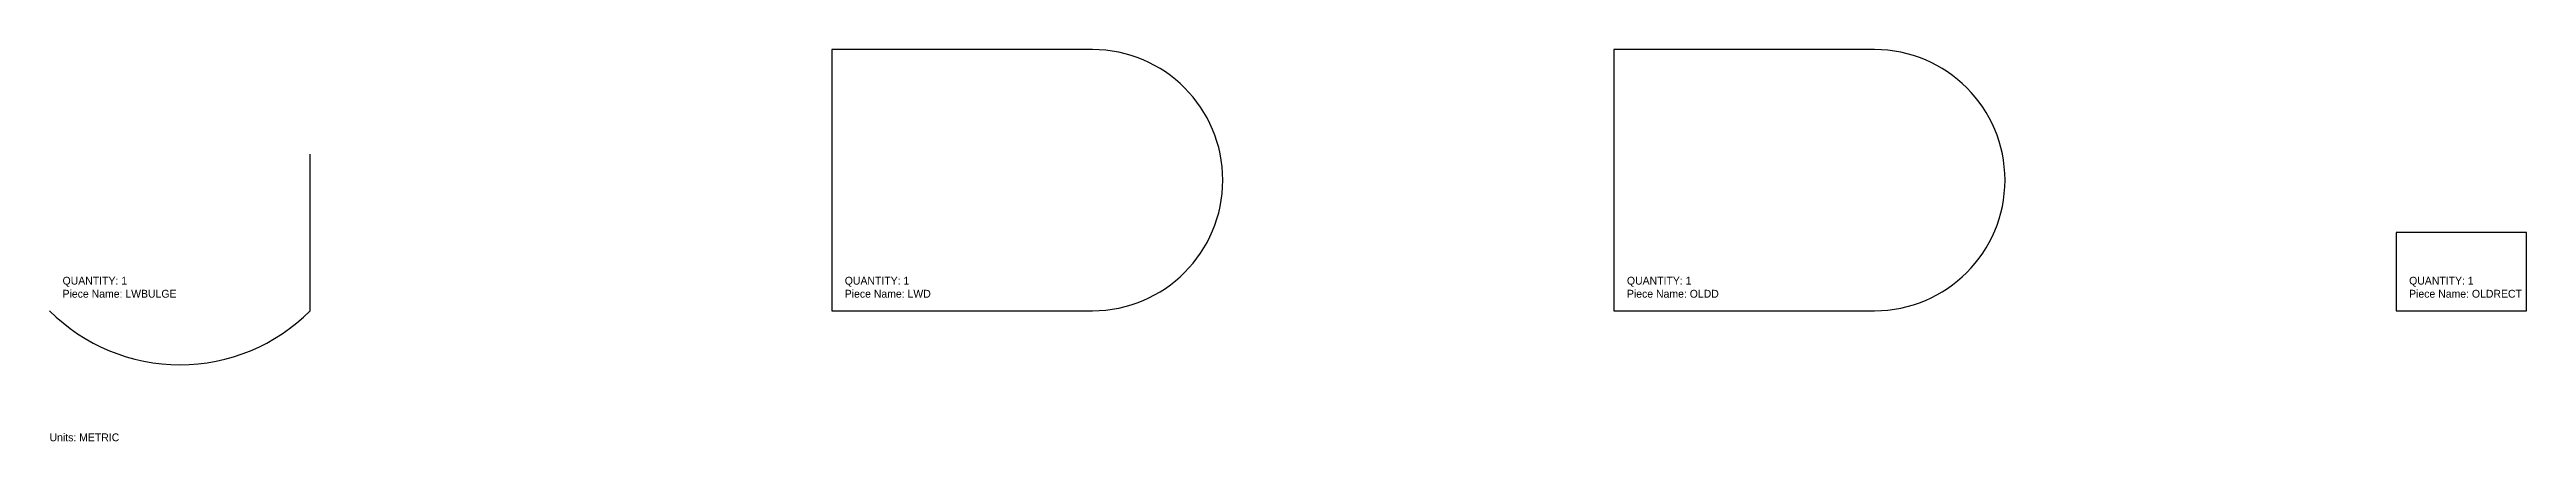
# Model space of a CAD drawing. Header units: metres. Extents: x 0 to 950, y -50 to 100.
import ezdxf

# ---------------------------------------------------------------- set-up
doc = ezdxf.new("R2010")
doc.units = ezdxf.units.M

# ---------------------------------------------------------------- blocks, each defined once
blk = doc.blocks.new('LWBULGE')
at = {"layer": '1'}
blk.add_lwpolyline([(0, 0, 0.414214), (100, 0), (100, 60)], format="xyb", dxfattribs=at)
for s, p in [('QUANTITY: 1', (5, 10)), ('Piece Name: LWBULGE', (5, 5))]:
    blk.add_text(s, height=3, dxfattribs=at).set_placement(p)
blk = doc.blocks.new('LWD')
at = {"layer": '1'}
blk.add_lwpolyline([(0, 0), (100, 0, 1), (100, 100), (0, 100)], format="xyb", close=True, dxfattribs=at)
for s, p in [('QUANTITY: 1', (5, 10)), ('Piece Name: LWD', (5, 5))]:
    blk.add_text(s, height=3, dxfattribs=at).set_placement(p)
blk = doc.blocks.new('OLDD')
at = {"layer": '1'}
blk.add_lwpolyline([(0, 0), (100, 0, 1), (100, 100), (0, 100)], format="xyb", close=True, dxfattribs=at)
for s, p in [('QUANTITY: 1', (5, 10)), ('Piece Name: OLDD', (5, 5))]:
    blk.add_text(s, height=3, dxfattribs=at).set_placement(p)
blk = doc.blocks.new('OLDRECT')
at = {"layer": '1'}
blk.add_lwpolyline([(0, 0), (50, 0), (50, 30), (0, 30), (0, 0)], close=True, dxfattribs=at)
for s, p in [('QUANTITY: 1', (5, 10)), ('Piece Name: OLDRECT', (5, 5))]:
    blk.add_text(s, height=3, dxfattribs=at).set_placement(p)

msp = doc.modelspace()

# ---------------------------------------------------------------- block references
for name, p in [('LWD', (300, 0)), ('OLDD', (600, 0)), ('LWBULGE', (0, 0)), ('OLDRECT', (900, 0))]:
    msp.add_blockref(name, p)

# ---------------------------------------------------------------- texts
msp.add_text('Units: METRIC', height=3).set_placement((0, -50))

doc.saveas('drawing.dxf')
